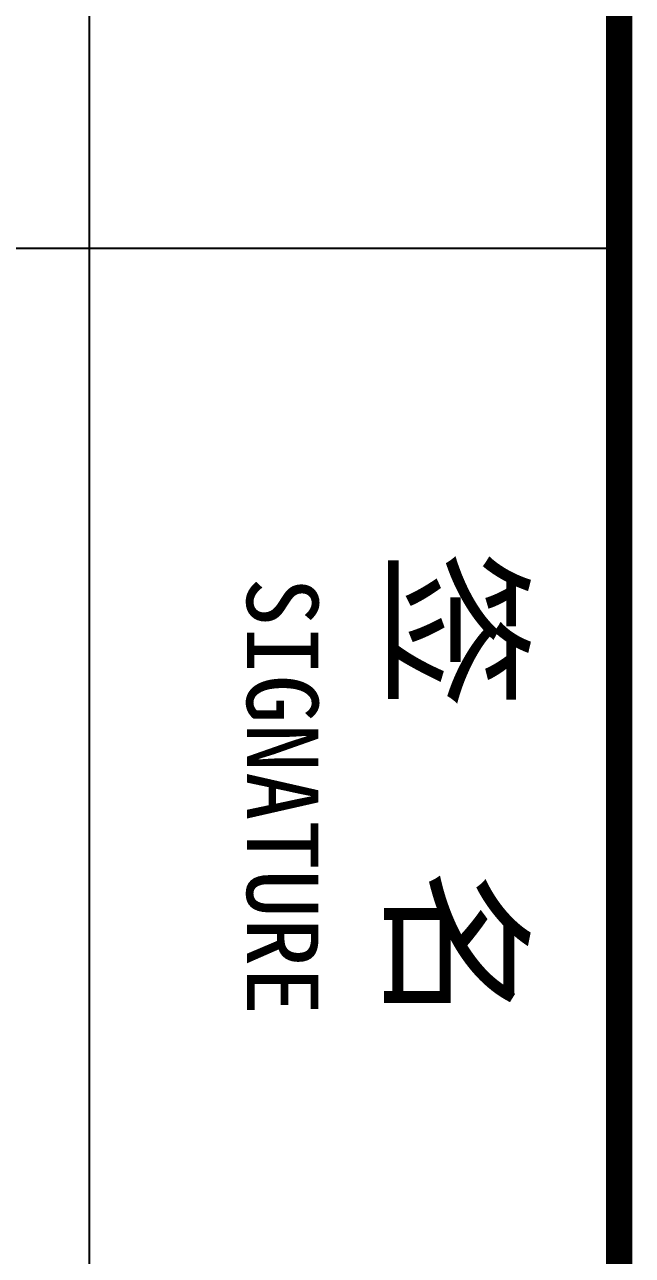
# Model space of a CAD drawing. Extents: x -496980 to 486425, y -292187 to -29437.
# Drawn here: x 60919 to 63357, y -289158 to -284222 of the extents above; entities that cross this region are included whole.
import ezdxf

# ---------------------------------------------------------------- set-up
doc = ezdxf.new("R2010")
doc.units = 0
doc.header["$LTSCALE"] = 1000
doc.header["$MEASUREMENT"] = 0
doc.layers.add('PUB_TEXT', color=7, linetype='Continuous')
doc.layers.add('PUB_TITLE', color=4, linetype='Continuous')
doc.styles.add('TQ', font='')
doc.styles.get('TQ').set_extended_font_data('SimSun')

msp = doc.modelspace()

# ---------------------------------------------------------------- linework, layer by layer
at = {"layer": 'PUB_TITLE'}
for p, q in [((61178.4, -275661.9), (61178.4, -289686.9)), ((48428.4, -285118.2), (63303.4, -285118.2))]:
    msp.add_line(p, q, dxfattribs=at)
at = {"layer": 'PUB_TITLE', "lineweight": 40, "const_width": 106.2, "elevation": -69.6}
msp.add_lwpolyline([(63303.4, -275661.9), (63303.4, -289686.9)], dxfattribs=at)

# ---------------------------------------------------------------- texts
at = {"layer": 'PUB_TEXT', "attachment_point": 1, "rotation": 270, "style": 'TQ'}
for s, insert, char_height, width in [('签  名', (62878.4, -286330.8, -69.6), 467.5, 3685.179), ('SIGNATURE', (62097.2, -286438.8, -69.6), 286.87, 5998.875)]:
    msp.add_mtext(s, dxfattribs=dict(at, insert=insert, char_height=char_height, width=width))

doc.saveas('drawing.dxf')
